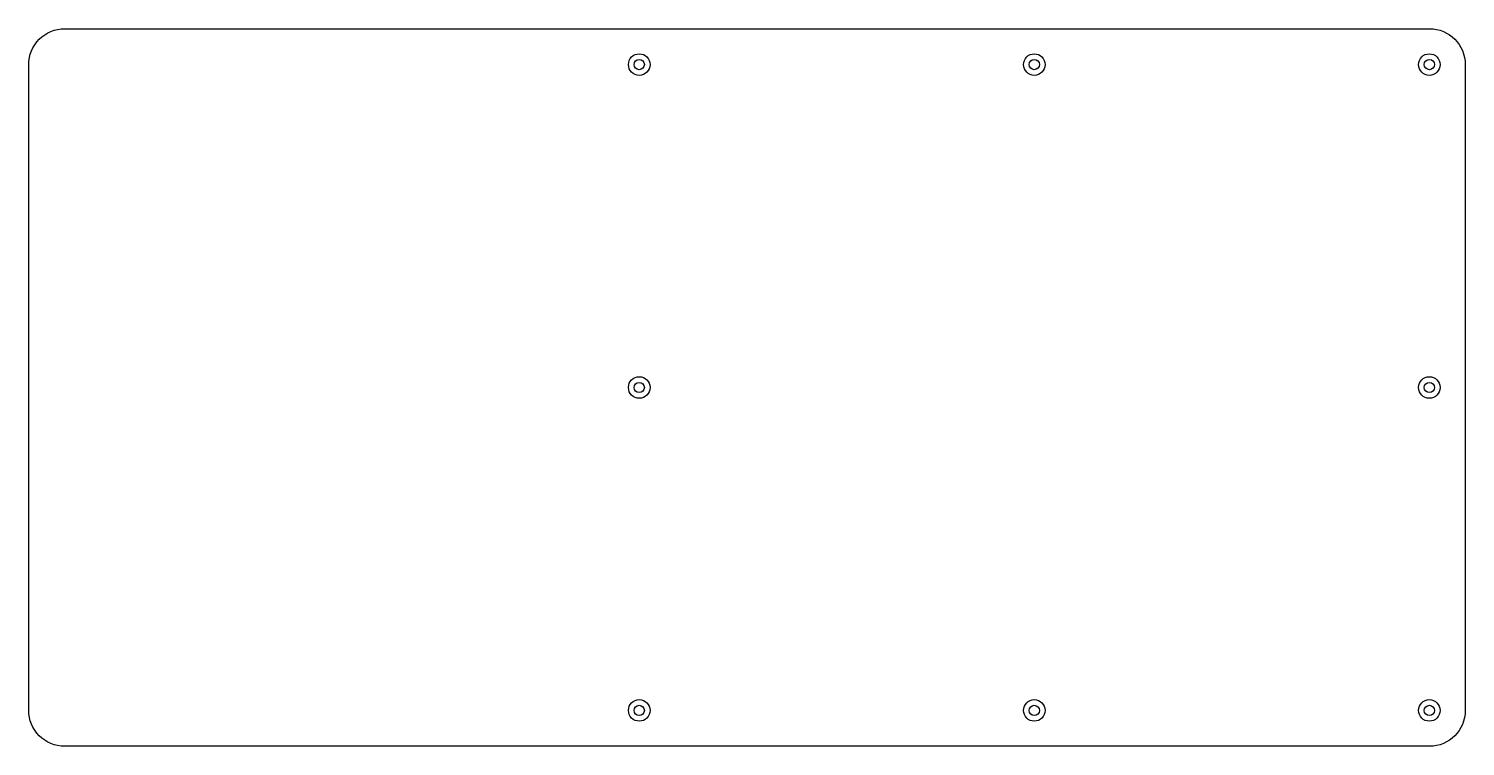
# Model space of a CAD drawing. Header units: millimetres. Extents: x -280 to 120, y -100 to 100.
import ezdxf

# ---------------------------------------------------------------- set-up
doc = ezdxf.new("R2010")
doc.units = ezdxf.units.MM
doc.header["$MEASUREMENT"] = 0
for name, color, linetype, true_color in [('Default', 18, 'Continuous', 0x000000), ('Pocket_8.67mm', 5, 'Continuous', 0x0000ff), ('Profile_Inside', 12, 'Continuous', 0xc80000)]:
    doc.layers.add(name, color=color, linetype=linetype, true_color=true_color)

msp = doc.modelspace()

# ---------------------------------------------------------------- linework, layer by layer
at = {"layer": 'Default'}
msp.add_lwpolyline([(120, 90), (120, -90, -0.414213), (110, -100), (-270, -100, -0.414214), (-280, -90), (-280, 90, -0.414214), (-270, 100), (110, 100, -0.414213)], format="xyb", close=True, dxfattribs=at)
at = {"layer": 'Pocket_8.67mm'}
for centre in [(-110, 90), (0, 90), (110, 90), (-110, 0), (110, 0), (-110, -90), (0, -90), (110, -90)]:
    msp.add_circle(centre, 3, dxfattribs=at)
at = {"layer": 'Profile_Inside'}
for centre, radius in [((-110, 90), 1.42), ((0, 90), 1.42), ((110, 90), 1.43), ((-110, 0), 1.43), ((110, 0), 1.42), ((-110, -90), 1.42), ((0, -90), 1.42), ((110, -90), 1.43)]:
    msp.add_circle(centre, radius, dxfattribs=at)

doc.saveas('drawing.dxf')
